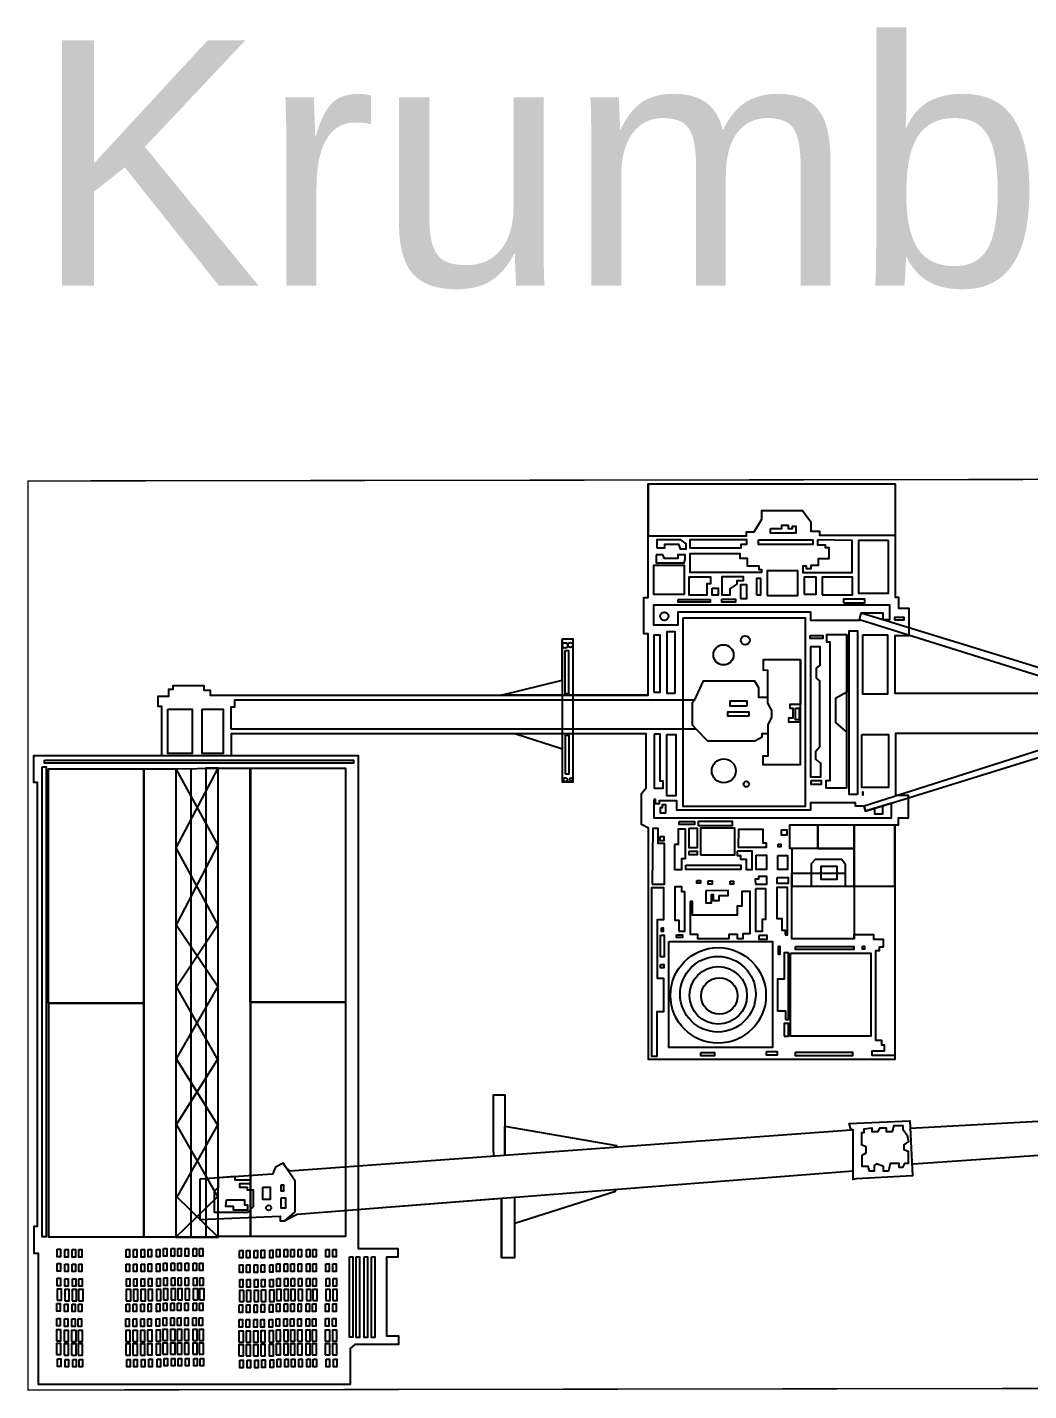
# Model space of a CAD drawing. Header units: millimetres. Extents: x 3191 to 879702, y -27549 to 222194.
# Drawn here: x 76538 to 83609, y 1205 to 10831 of the extents above; entities that cross this region are included whole.
import ezdxf

# ---------------------------------------------------------------- set-up
doc = ezdxf.new("R2010")
doc.units = ezdxf.units.MM
doc.header["$MEASUREMENT"] = 0
doc.styles.get("Standard").update_dxf_attribs({"font": 'arial.ttf'})

msp = doc.modelspace()

# ---------------------------------------------------------------- linework, layer by layer
at = {"const_width": 10}
msp.add_lwpolyline([(76543.12252, 1210.28864), (90673.97429, 1231.75773), (90673.97429, 7649.23566), (76543.12252, 7627.76657)], close=True, dxfattribs=at)
for points in [[(76584.78808, 5690.78522), (77488.99733, 5690.78522), (77488.99733, 6034.58284), (77461.64477, 6034.58284), (77461.64477, 6108.18844), (77538.43024, 6108.18844), (77538.43024, 6157.60993), (77567.88236, 6157.60993), (77567.88236, 6184.948), (77656.25039, 6184.948), (77783.5302, 6184.948), (77783.5302, 6151.30203), (77828.76399, 6151.30203), (77828.76399, 6114.49634), (80921.81984, 6114.49634), (80921.81984, 6548.98296), (80890.13986, 6548.98296), (80890.13986, 6806.09621), (80921.85483, 6806.09621), (80921.85483, 7607.92799), (82664.5922, 7607.92799), (82664.5922, 6806.75593), (82689.95018, 6806.75593), (82689.95018, 6729.55656), (82762.94479, 6729.55656), (82762.94479, 6608.99476), (82762.94479, 6533.68197), (82662.20104, 6533.68197), (82662.20104, 6130.49756), (84226.0678, 6130.49756)], [(80921.85483, 7607.92799), (80921.85483, 7239.28589), (81616.65369, 7239.28589), (81616.65369, 7268.12366), (81670.74469, 7268.12366), (81724.83569, 7358.75658), (81724.83569, 7419.52186), (82010.74518, 7419.52186), (82071.17694, 7339.68178), (82071.17694, 7273.25193), (82132.48013, 7273.25193), (82132.48013, 7245.44413), (82664.5922, 7245.44413)], [(81782.82632, 7287.51969), (81782.82632, 7260.74177), (81967.25086, 7260.74177), (81967.25086, 7306.05819), (81937.88712, 7306.05819), (81937.88712, 7289.06455), (81912.12957, 7289.06455), (81912.12957, 7314.2976), (81862.15972, 7314.2976), (81862.15972, 7289.06455), (81789.00822, 7289.06455), (81782.82632, 7287.51969)], [(80986.18633, 7156.69048), (81040.27732, 7156.69048), (81040.27732, 7181.92353), (81135.06523, 7181.92353), (81147.42886, 7148.96605), (81190.70166, 7148.96605), (81190.70166, 7183.4684), (81152.58047, 7212.30617), (80983.61043, 7212.30617), (80983.61043, 7157.20547), (80986.18633, 7156.69048)], [(81214.91378, 7207.67147), (81214.91378, 7155.14561), (81579.12638, 7155.14561), (81579.12638, 7181.40854), (81617.76289, 7181.40854), (81617.76289, 7212.30617), (81214.91378, 7212.30617), (81214.91378, 7207.67147)], [(82117.67519, 7211.82054), (82117.67519, 7176.8033), (82171.25104, 7176.8033), (82171.25104, 7158.77969), (82198.03906, 7158.77969), (82198.03906, 7077.41597), (82121.28137, 7077.41597), (82121.28137, 7030.0397), (82071.31153, 7030.0397), (82071.31153, 7006.86651), (82039.88722, 7006.86651), (82039.88722, 7027.46486), (82014.64481, 7027.46486), (82014.64481, 6980.60357), (82361.34217, 6980.60357), (82361.34217, 7207.70083), (82117.67519, 7211.82054)], [(80978.97413, 7105.1945), (80978.97413, 7049.06383), (81174.73202, 7049.06383), (81184.00478, 7073.78189), (81184.00478, 7107.25427), (81130.94407, 7107.25427), (81130.94407, 7079.44647), (81036.156, 7079.44647), (81025.3378, 7107.25427), (80978.97413, 7105.1945)], [(81215.97095, 7110.19333), (81215.97095, 6985.05805), (81723.39587, 6985.05805), (81723.39587, 7001.02181), (81705.88062, 7001.02181), (81705.88062, 7026.76984), (81622.42607, 7026.76984), (81622.42607, 7079.81069), (81571.94108, 7079.81069), (81571.94108, 7105.04374), (81571.94108, 7112.25318), (81215.97095, 7112.25318), (81215.97095, 7102.98388)], [(81209.2739, 6941.28641), (81209.2739, 6824.90554), (81339.0923, 6824.90554), (81339.0923, 6903.69433), (81364.84985, 6903.69433), (81364.84985, 6949.52583), (81208.24361, 6949.52583), (81208.24361, 6941.28641)], [(81444.10313, 6824.29246), (81444.10313, 6952.51746), (81593.49735, 6952.51746), (81593.49735, 6921.61984), (81548.67912, 6921.61984), (81548.67912, 6899.99151), (81497.16384, 6866.51914), (81497.16384, 6821.20272), (81445.13342, 6821.20272), (81445.13342, 6821.20272), (81444.10313, 6862.39943)], [(80959.82076, 6738.61788), (80959.82076, 6612.96772), (81132.39681, 6612.96772), (81132.39681, 6703.60064), (82068.71381, 6703.60064), (82068.71381, 6645.43107), (82418.29908, 6645.43107)], [(82426.31159, 6697.52045), (82578.32273, 6697.52045), (82578.32273, 6650.76878), (82629.05665, 6650.76878), (82629.05665, 6750.54675), (80960.42022, 6750.54675), (80960.42022, 6738.61788)], [(84609.50972, 6050.18071), (84609.50972, 5939.35349), (84609.50972, 5991.81612), (84685.14058, 5991.81612), (84512.41755, 5991.81612), (82414.13003, 6646.73231), (82426.31159, 6697.52045), (84609.50972, 6026.0686), (84609.50972, 5991.81612), (84512.41755, 5991.81612), (82446.6864, 5332.71264), (82456.77788, 5296.63923), (84608.3719, 5964.22647), (84609.50972, 5964.57951)], [(80921.81984, 6114.49634), (79883.17283, 6114.49634), (80313.93346, 6221.10891), (80313.93346, 6507.75981), (80313.93346, 5503.75447), (80393.15218, 5503.75447), (80393.15218, 6510.29273), (80313.93346, 6510.29273), (80313.93346, 6492.59685)], [(82067.43058, 6459.03704), (82067.43058, 5539.92526), (82141.51601, 5539.92526), (82141.51601, 5636.46503), (82105.79633, 5662.91432), (82105.79633, 5721.10268), (82133.57832, 5752.84175), (82133.57832, 6215.70386), (82109.76508, 6235.5408), (82109.76508, 6306.95376), (82136.22422, 6328.11317), (82136.22422, 6457.71457), (82067.43058, 6457.71457)], [(82179.88176, 6537.06234), (82179.88176, 6492.09858), (82203.69499, 6492.09858), (82203.69499, 5510.83104), (82177.23586, 5510.83104), (82177.23586, 5460.57749), (82325.40707, 5460.57749), (82325.40707, 6541.02975), (82179.88176, 6541.02975), (82179.88176, 6521.1928)], [(82325.40707, 6541.02975), (82325.40707, 6137.67856), (82244.70664, 6091.39233), (82244.70664, 5922.11704), (82318.63322, 5857.3186), (82325.40707, 5857.3186)], [(81765.31229, 6294.92173), (81765.31229, 6060.24521), (81793.2212, 6007.73019), (81793.2212, 5960.95896), (81766.95391, 5905.98229), (81766.95391, 5684.43443), (81730.8261, 5684.43443), (81730.8261, 5625.34771), (81996.7827, 5625.34771), (81996.7827, 6365.48158), (81732.46771, 6365.48158), (81732.46771, 6292.45285), (81765.31229, 6294.92173)], [(81996.7827, 6365.48158), (81996.7827, 6049.57079), (81922.90587, 6049.57079), (81922.90587, 6023.31328), (81943.42715, 6023.31328), (81943.42715, 5952.74619), (81911.41385, 5952.74619), (81911.41385, 5927.30927), (81996.7827, 5927.30927)], [(81250.5055, 6083.6108), (81312.92329, 6216.84385), (81673.27817, 6216.84385), (81700.36626, 6170.89321), (81700.36626, 6101.14662), (81765.31229, 6101.14662)], [(77976.70112, 5876.60769), (77976.70112, 6032.88723), (78004.13533, 6032.88723), (78004.13533, 6083.6108), (81250.5055, 6083.6108), (81231.23624, 6060.804), (81231.23624, 5934.20051), (81231.23624, 5905.29993), (81259.46361, 5876.39936), (77976.70112, 5876.60769)], [(81259.46361, 5876.39936), (81339.83645, 5794.10971), (81674.91979, 5794.10971), (81725.81274, 5821.33995), (81725.81274, 5845.1358), (81766.95391, 5845.1358)], [(84222.65019, 5843.85873), (82667.46159, 5843.85873), (82667.46159, 5410.26331), (82757.29931, 5410.26331), (82757.29931, 5246.58792), (82686.82418, 5246.58792), (82686.82418, 5197.81458), (82662.95921, 5197.81458), (82662.95921, 3543.96565), (80925.16747, 3543.96565), (80925.16747, 5176.57029), (80873.98493, 5201.54724), (80873.98493, 5422.01104), (80907.67116, 5461.10263), (80907.67116, 5842.19205), (77977.14436, 5842.19205), (77977.14436, 5690.78522)], [(80313.93346, 5842.19205), (79987.668, 5842.19205), (80309.90273, 5739.60667), (80313.93346, 5739.60667)], [(80965.17749, 5840.96434), (80965.17749, 5458.65811), (81028.68335, 5458.65811), (81028.68335, 5508.8374), (81007.16985, 5508.8374), (81007.16985, 5839.34124), (80965.17749, 5840.96434)], [(76616.81799, 1256.75781), (76616.81799, 2174.65485), (76586.92263, 2174.65485), (76586.92263, 2366.09656), (76610.86924, 2366.09656), (76610.86924, 5498.678), (76584.78808, 5498.678), (76584.78808, 5690.78522), (78873.3403, 5690.78522), (78873.3403, 2208.53808), (79154.97256, 2208.53808), (79154.97256, 2148.81563), (79075.16606, 2148.81563), (79075.16606, 1593.67461), (79158.75176, 1593.67461), (79158.75176, 1530.85609), (78849.59198, 1530.85609), (78818.16861, 1503.84788), (78818.16861, 1249.76705), (76616.81799, 1249.76705), (76616.81799, 1256.75781)], [(77587.59487, 5594.61587), (77886.38517, 5599.2976), (77798.63535, 5599.2976), (77798.63535, 2290.23978), (77694.95222, 2290.23978), (77694.95222, 5596.29805)], [(77587.59487, 5594.61587), (77879.85322, 5064.58491), (77886.38517, 5064.58491), (77592.49383, 4499.35126), (77587.59487, 4499.35126), (77880.66971, 4062.71764), (77886.38517, 4062.71764), (77592.40052, 3554.04092), (77587.59487, 3554.04092), (77875.66577, 3090.00558), (77886.38517, 3090.00558), (77597.77772, 2581.38095), (77587.59487, 2581.38095), (77886.38517, 2290.23978), (77587.59487, 2290.23978), (77879.32833, 2570.9816), (77886.38517, 2570.9816), (77596.51799, 3076.90368), (77587.59487, 3076.90368), (77878.82677, 3538.711), (77886.38517, 3538.711), (77596.05142, 4049.56366), (77587.59487, 4049.56366), (77880.21481, 4491.30146), (77886.38517, 4491.30146), (77592.47051, 5033.19011), (77587.59487, 5033.19011), (77886.38517, 5599.2976)], [(80961.99184, 5378.30141), (80961.99184, 5250.20748), (82638.73179, 5250.20748), (82638.73179, 5353.0951), (82638.73179, 5353.0951), (82456.77788, 5296.63923), (82575.65584, 5333.52417), (82575.65584, 5275.47015), (82521.66858, 5275.47015), (82521.66858, 5316.77323), (82456.77788, 5296.63923), (82446.6864, 5332.71264), (82384.92463, 5332.71264), (82384.92463, 5355.5012), (82067.10885, 5355.5012), (82067.10885, 5302.68067), (81124.87738, 5302.68067), (81124.87738, 5368.61695), (80999.34179, 5368.61695), (80999.34179, 5347.80893), (80974.04265, 5347.80893), (80974.04265, 5378.54079), (80961.99184, 5378.30141)], [(81005.43798, 5315.47773), (81005.43798, 5285.06591), (81047.06951, 5285.06591), (81047.06951, 5342.04797), (81021.45004, 5342.04797), (81021.45004, 5319.63863), (81005.43798, 5319.63863), (81005.43798, 5315.47773)], [(80950.93169, 4781.90536), (81036.46882, 4781.90536), (81036.46882, 5069.50972), (80991.67241, 5069.50972), (80991.67241, 5175.37345), (80955.01356, 5175.37345), (80950.93169, 4781.90536)], [(81107.35131, 5062.18068), (81107.35131, 4885.46967), (81160.30292, 4885.46967), (81160.30292, 4962.01731), (81184.74215, 4962.01731), (81184.74215, 5169.6731), (81134.23447, 5169.6731), (81134.23447, 5061.36633), (81107.35131, 5062.18068)], [(81557.03297, 5042.6366), (81757.43448, 5042.6366), (81757.43448, 5071.13842), (81732.99525, 5071.13842), (81732.99525, 5168.04449), (81558.66219, 5168.04449), (81557.03297, 5042.6366)], [(81550.5159, 5013.32052), (81550.5159, 4984.00435), (81572.51103, 4984.00435), (81572.51103, 4957.94557), (81613.2432, 4957.94557), (81613.2432, 4884.65532), (81656.41911, 4884.65532), (81656.41911, 5014.94921), (81550.5159, 5014.94921), (81550.5159, 5014.94921)], [(81936.49601, 4766.50547), (81936.49601, 4859.71766), (82314.11807, 4859.71766), (82314.11807, 4917.31163), (82288.23291, 4956.54234), (82100.35616, 4956.54234), (82072.80092, 4924.82387), (82072.80092, 4766.50547), (82314.95319, 4766.50547), (82314.11807, 4859.71766)], [(81679.29319, 4780.37377), (81759.12795, 4780.37377), (81759.12795, 4836.56307), (81699.65927, 4836.56307), (81699.65927, 4816.20464), (81677.66396, 4816.20464), (81679.29319, 4780.37377)], [(82072.80092, 4859.71766), (82143.77664, 4859.71766), (82143.77664, 4908.12995), (82253.16261, 4908.12995), (82253.16261, 4814.64405), (82142.94169, 4814.64405), (82142.94169, 4859.71766)], [(80959.0621, 4757.49217), (81029.93586, 4757.49217), (81029.93586, 4528.6636), (80984.31603, 4528.6636), (80984.31603, 4116.8459), (81030.73293, 4116.8459), (81030.73293, 3879.87394), (80982.66917, 3879.87394), (80982.66917, 3565.54008), (80948.45425, 3565.54008), (80948.45425, 4757.47528), (80959.0621, 4757.49217)], [(81139.0977, 4448.85857), (81180.64439, 4448.85857), (81180.64439, 4726.54739), (81159.46378, 4726.54739), (81159.46378, 4762.37817), (81109.77062, 4762.37817), (81109.77062, 4527.0349), (81139.0977, 4527.0349), (81139.0977, 4448.85857)], [(81219.02131, 4659.03762), (81219.02131, 4427.76609), (81269.529, 4427.76609), (81269.529, 4396.82122), (81492.74051, 4396.82122), (81492.74051, 4428.58044), (81548.95074, 4428.58044), (81548.95074, 4397.63557), (81592.94136, 4397.63557), (81592.94136, 4433.46644), (81641.00512, 4433.46644), (81641.00512, 4730.69926), (81583.98036, 4730.69926), (81583.98036, 4625.64989), (81550.57997, 4625.64989), (81550.57997, 4562.13164), (81235.31408, 4562.13164), (81235.31408, 4659.84844), (81219.02131, 4659.84844)], [(81329.74813, 4734.81734), (81329.74813, 4650.1264), (81368.8509, 4650.1264), (81368.8509, 4709.57291), (81381.07052, 4709.57291), (81381.07052, 4666.41309), (81423.43191, 4666.41309), (81423.43191, 4701.42961), (81486.1592, 4701.42961), (81486.1592, 4736.44604), (81329.74813, 4734.81734)], [(81680.10876, 4749.33071), (81680.10876, 4450.46911), (81729.80192, 4450.46911), (81729.80192, 4535.16014), (81751.79705, 4535.16014), (81751.79705, 4737.92993), (81751.79705, 4749.33071), (81680.10876, 4749.33071)], [(81887.84204, 4422.78172), (81906.5789, 4422.78172), (81906.5789, 4757.47401), (81830.00259, 4757.47401), (81830.00259, 4538.41753), (81865.84691, 4538.41753), (81865.84691, 4456.9838), (81889.47144, 4456.9838), (81889.47144, 4422.78172)], [(81702.91876, 4418.70998), (81702.91876, 4394.2799), (81761.57274, 4394.2799), (81761.57274, 4418.70998), (81702.91876, 4418.70998)], [(82377.00038, 4396.10173), (82377.00038, 4425.74644), (82512.71474, 4425.74644), (82512.71474, 4392.35871), (82581.14459, 4392.35871), (82581.14459, 4336.98376), (82551.81751, 4336.98376), (82551.81751, 4311.73932), (82525.74906, 4311.73932), (82525.74906, 4074.76736), (82525.74906, 3681.06378), (82569.76376, 3681.06378), (82569.76376, 3647.67596), (82588.50045, 3647.67596), (82588.50045, 3602.0731), (82501.33392, 3602.0731), (82501.33392, 3574.38562), (82662.95921, 3574.38562)], [(81891.12056, 3825.99697), (81913.11587, 3825.99697), (81913.11587, 4296.136), (81881.35063, 4296.136), (81881.35063, 4110.46725), (81834.91609, 4110.46725), (81834.91609, 3887.33902), (81890.3118, 3887.33902), (81891.12056, 3825.99697)], [(79828.83707, 2890.24787), (79828.83707, 3294.7228), (79910.87144, 3294.7228), (79910.87144, 2868.24333)], [(78361.81821, 2786.27756), (78392.86833, 2757.07606), (82355.79401, 3047.2913), (82340.79384, 3090.81577), (82768.34531, 3110.41075), (82787.218, 2721.47408), (82390.87994, 2701.88488), (82368.7646, 2697.46935), (82368.7646, 3046.53319), (82368.7646, 3046.53319), (82351.59489, 3046.53319)], [(82768.34531, 3110.41075), (82770.85149, 3058.76243), (84192.63819, 3137.52891), (84222.65019, 3139.19156), (84222.65019, 2902.41227), (82794.35649, 2804.25796), (82783.20101, 2804.25796)], [(79910.87144, 2868.24333), (79910.87144, 3073.92334), (80698.04205, 2935.54897), (80698.04205, 2925.88986)], [(82430.81818, 2939.79088), (82430.81818, 3027.14076), (82447.36969, 3027.14076), (82447.36969, 3055.18484), (82500.2552, 3061.62005), (82500.2552, 3035.87343), (82543.94932, 3035.87343), (82558.65788, 3061.15709), (82602.352, 3061.15709), (82602.352, 3034.95329), (82647.42249, 3034.95329), (82657.53535, 3076.78794), (82719.57727, 3076.78794), (82719.57727, 3052.51701), (82749.72924, 3008.39647), (82758.55904, 2964.28172), (82726.92572, 2941.48649), (82726.92572, 2908.39609), (82757.8242, 2895.89604), (82757.8242, 2809.13066), (82730.61161, 2809.13066), (82718.10758, 2781.91991), (82693.08785, 2781.91991), (82693.08785, 2808.3957), (82630.56771, 2808.3957), (82617.32884, 2755.4499), (82583.49097, 2755.4499), (82583.49097, 2787.07039), (82534.94455, 2806.18505), (82518.01979, 2795.1607), (82518.01979, 2756.18486), (82484.18192, 2756.18486), (82476.09863, 2788.5403), (82432.69612, 2788.5403), (82432.69612, 2851.04054), (82432.69612, 2869.42603), (82460.64356, 2884.13095), (82460.64356, 2927.51653), (82430.81818, 2939.79088)], [(79828.83707, 2890.24787), (79828.83707, 2862.23575)], [(77757.0058, 2699.74945), (77757.0058, 2414.30855), (78322.47484, 2437.90817), (78322.47484, 2404.19855), (78357.32749, 2404.19855), (78430.39208, 2467.12704), (78430.39208, 2685.14292), (78361.81821, 2786.27756), (78343.7772, 2812.88494), (78289.87339, 2782.9095), (78269.63599, 2734.58755), (77757.0058, 2699.74945)], [(77858.20445, 2616.5084), (77858.20445, 2464.80064), (78097.65894, 2464.80064), (78135.88254, 2506.38066), (78135.88254, 2622.12763), (78092.03679, 2622.12763), (78092.03679, 2638.98533), (78039.2096, 2638.98533), (78039.2096, 2667.08151), (78113.13734, 2667.08151), (78113.13734, 2690.67535), (78005.47672, 2690.67535), (78005.47672, 2716.63542), (77886.38517, 2708.54201), (77886.38517, 2637.86264), (77858.20445, 2616.5084)], [(82369.62776, 2693.58624), (82369.62776, 2755.32837), (78443.45599, 2449.21609), (78357.32749, 2404.19855)], [(79885.38515, 2524.18165), (79885.38515, 2144.97881), (79885.38515, 2561.63914), (79885.38515, 2144.97881), (79981.34657, 2144.97881), (79981.34657, 2387.03992), (80692.05831, 2614.85908), (80692.05831, 2624.53312)], [(77943.69142, 2553.57413), (78071.84605, 2553.57413), (78071.84605, 2516.48486), (78092.08345, 2516.48486), (78092.08345, 2479.40139), (77993.15931, 2479.40139), (77993.15931, 2506.37487), (77940.32046, 2506.37487), (77943.69142, 2553.57413)], [(79885.38515, 2561.63914), (78443.45599, 2449.21609)], [(79981.34657, 2387.03992), (79981.34657, 2569.12098)], [(77587.59487, 2290.23978), (77886.38517, 2290.23978)]]:
    msp.add_lwpolyline(points)
for points in [[(81701.43234, 7213.36541), (82085.22059, 7213.36541), (82085.22059, 7180.40802), (81701.43234, 7180.40802)], [(82619.36527, 7206.52217), (82405.9188, 7206.52217), (82405.9188, 6835.7198), (82619.36527, 6835.7198)], [(81177.04798, 6825.36217), (80961.52924, 6825.36217), (80961.52924, 7032.51436), (81177.04798, 7032.51436)], [(81685.78983, 6823.87557), (81717.72911, 6823.87557), (81717.72911, 6938.71166), (81685.78983, 6938.71166)], [(81762.54734, 6818.72598), (81978.39619, 6818.72598), (81978.39619, 6993.81236), (81762.54734, 6993.81236)], [(82024.24471, 6827.48029), (82107.69945, 6827.48029), (82107.69945, 6947.98096), (82024.24471, 6947.98096)], [(82151.18574, 6824.36842), (82363.42841, 6824.36842), (82363.42841, 6947.95883), (82151.18574, 6947.95883)], [(81373.60747, 6871.76683), (81415.84998, 6871.76683), (81415.84998, 6821.81572), (81373.60747, 6821.81572)], [(81573.48651, 6799.15751), (81619.33503, 6799.15751), (81619.33503, 6894.42513), (81573.48651, 6894.42513)], [(81134.57697, 6791.94807), (81360.21355, 6791.94807), (81360.21355, 6771.34971), (81134.57697, 6771.34971)], [(81441.60754, 6792.46305), (81538.97133, 6792.46305), (81538.97133, 6771.34971), (81441.60754, 6771.34971)], [(82300.57996, 6766.69288), (82452.54972, 6766.69288), (82452.54972, 6794.50077), (82300.57996, 6794.50077)], [(81168.61872, 6661.20079), (82030.69353, 6661.20079), (82030.69353, 5329.21243), (81168.61872, 5329.21243)], [(82661.18638, 6648.25216), (82729.70159, 6648.25216), (82729.70159, 6664.73081), (82661.18638, 6664.73081)], [(81110.86236, 6128.55262), (81056.04848, 6128.55262), (81056.04848, 6565.86678), (81110.86236, 6565.86678)], [(82400.78551, 5414.25495), (82341.25242, 5414.25495), (82341.25242, 6568.76519), (82400.78551, 6568.76519)], [(80960.89958, 6136.82329), (81006.4056, 6136.82329), (81006.4056, 6538.98697), (80960.89958, 6538.98697)], [(82064.78468, 6537.06234), (82154.74566, 6537.06234), (82154.74566, 6515.90293), (82064.78468, 6515.90293)], [(82436.50537, 6542.3159), (82611.13554, 6542.3159), (82611.13554, 6123.09518), (82436.50537, 6123.09518)], [(80334.98768, 6431.92525), (80360.27705, 6431.92525), (80360.27705, 6124.35396), (80334.98768, 6124.35396)], [(81618.28082, 6038.78499), (81500.89885, 6038.78499), (81500.89885, 6075.70969), (81618.28082, 6075.70969)], [(77530.47525, 6016.49828), (77701.92742, 6016.49828), (77701.92742, 5703.74823), (77530.47525, 5703.74823)], [(77772.9741, 6017.18115), (77921.21449, 6017.18115), (77921.21449, 5703.74823), (77772.9741, 5703.74823)], [(81632.23545, 5967.39741), (81485.30261, 5967.39741), (81485.30261, 5998.57823), (81632.23545, 5998.57823)], [(81962.3068, 6024.95435), (81987.75328, 6024.95435), (81987.75328, 5942.07909), (81962.3068, 5942.07909)], [(80336.67958, 5561.06733), (80364.4977, 5561.06733), (80364.4977, 5829.87619), (80336.67958, 5829.87619)], [(81054.32988, 5838.89012), (81116.31074, 5838.89012), (81116.31074, 5404.98845), (81054.32988, 5404.98845)], [(82429.89054, 5837.44317), (82619.0734, 5837.44317), (82619.0734, 5463.18612), (82429.89054, 5463.18612)], [(76643.75064, 5609.57542), (76672.18798, 5609.57542), (76672.18798, 2291.74442), (76643.75064, 2291.74442)], [(76660.06887, 5657.81635), (78840.89048, 5657.81635), (78840.89048, 5635.24682), (76660.06887, 5635.24682)], [(77360.8427, 3942.14426), (76688.58785, 3942.14426), (76688.58785, 5594.61587), (77360.8427, 5594.61587)], [(77360.8427, 5594.61587), (77587.59487, 5594.61587), (77587.59487, 2290.23978), (77360.8427, 2290.23978)], [(77886.38517, 5599.2976), (78113.13734, 5599.2976), (78113.13734, 2294.92151), (77886.38517, 2294.92151)], [(78784.77399, 3947.53201), (78112.51913, 3947.53201), (78112.51913, 5600.00362), (78784.77399, 5600.00362)], [(82072.72237, 5513.47597), (82142.83904, 5513.47597), (82142.83904, 5484.38175), (82072.72237, 5484.38175)], [(82436.50537, 5432.76942), (82436.50537, 5432.76942), (82436.50537, 5410.28763), (82436.50537, 5410.28763)], [(81139.50444, 5223.82296), (81249.63058, 5223.82296), (81249.63058, 5201.80593), (81139.50444, 5201.80593)], [(81278.13388, 5225.11806), (81513.93317, 5225.11806), (81513.93317, 5194.03525), (81278.13388, 5194.03525)], [(82120.47139, 5197.81458), (81919.65319, 5197.81458), (81919.65319, 5034.59483), (82120.47139, 5034.59483)], [(82377.00038, 5197.81458), (82120.47139, 5197.81458), (82120.47139, 5033.29973), (82377.00038, 5033.29973)], [(82377.00038, 4766.50547), (82662.95921, 4766.50547), (82662.95921, 5197.81458), (82377.00038, 5197.81458)], [(81007.15047, 5116.74128), (81031.5897, 5116.74128), (81031.5897, 5086.61076), (81007.15047, 5086.61076)], [(81212.14813, 5175.76639), (81266.5633, 5175.76639), (81266.5633, 5038.48392), (81212.14813, 5038.48392)], [(81291.17971, 4987.97428), (81533.45714, 4987.97428), (81533.45714, 5175.76639), (81291.17971, 5175.76639)], [(81862.58741, 5163.92632), (81900.06078, 5163.92632), (81900.06078, 5127.2812), (81862.58741, 5127.2812)], [(81212.14813, 5013.87669), (81266.5633, 5013.87669), (81266.5633, 4987.97428), (81212.14813, 4987.97428)], [(81838.96288, 5063.76295), (81859.32879, 5063.76295), (81859.32879, 5045.03321), (81838.96288, 5045.03321)], [(82377.00038, 5033.29973), (81936.49601, 5033.29973), (81936.49601, 4766.50547), (82377.00038, 4766.50547)], [(81188.00077, 4914.78575), (81574.95496, 4914.78575), (81574.95496, 4885.46967), (81188.00077, 4885.46967)], [(81684.18191, 4985.48833), (81757.49959, 4985.48833), (81757.49959, 4884.51052), (81684.18191, 4884.51052)], [(81836.51983, 4984.67398), (81906.5789, 4984.67398), (81906.5789, 4884.51052), (81836.51983, 4884.51052)], [(81833.26121, 4828.32131), (81909.02282, 4828.32131), (81909.02282, 4786.79019), (81833.26121, 4786.79019)], [(81264.57691, 4807.29333), (81290.64536, 4807.29333), (81290.64536, 4787.74925), (81264.57691, 4787.74925)], [(81346.04107, 4804.85029), (81373.73875, 4804.85029), (81373.73875, 4781.23455), (81346.04107, 4781.23455)], [(81500.82274, 4801.59298), (81525.26197, 4801.59298), (81525.26197, 4782.0489), (81500.82274, 4782.0489)], [(81936.49601, 4766.50547), (82377.00038, 4766.50547), (82377.00038, 4396.10173), (81936.49601, 4396.10173)], [(81015.84019, 4472.01505), (81027.26693, 4472.01505), (81027.26693, 4448.35442), (81015.84019, 4448.35442)], [(81008.49446, 4422.24605), (81035.42876, 4422.24605), (81035.42876, 4268.85972), (81008.49446, 4268.85972)], [(81068.33269, 4376.33606), (81800.34733, 4376.33606), (81800.34733, 3627.75799), (81068.33269, 3627.75799)], [(81121.94485, 4424.6937), (81163.57045, 4424.6937), (81163.57045, 4405.92837), (81121.94485, 4405.92837)], [(81841.01403, 4343.82311), (81851.6245, 4343.82311), (81851.6245, 4284.2635), (81841.01403, 4284.2635)], [(81962.83242, 4341.0555), (82373.41131, 4341.0555), (82373.41131, 4320.69706), (81962.83242, 4320.69706)], [(82435.19996, 4343.00722), (82449.89143, 4343.00722), (82449.89143, 4321.79424), (82435.19996, 4321.79424)], [(81926.18265, 4293.36396), (82493.90282, 4293.36396), (82493.90282, 3709.34628), (81926.18265, 3709.34628)], [(81007.67836, 4214.19541), (81032.98012, 4214.19541), (81032.98012, 4189.7189), (81007.67836, 4189.7189)], [(78114.14046, 3947.53201), (78784.77399, 3947.53201), (78784.77399, 2295.25138), (78114.14046, 2295.25138)], [(76690.20917, 3942.14426), (77360.8427, 3942.14426), (77360.8427, 2289.86362), (76690.20917, 2289.86362)], [(81880.85818, 3708.08289), (81912.44868, 3708.08289), (81912.44868, 3797.96063), (81880.85818, 3797.96063)], [(81294.40988, 3593.9139), (81389.99118, 3593.9139), (81389.99118, 3568.81291), (81294.40988, 3568.81291)], [(81756.11633, 3600.39156), (81832.25745, 3600.39156), (81832.25745, 3573.67118), (81756.11633, 3573.67118)], [(81962.66937, 3594.72364), (82365.24511, 3594.72364), (82365.24511, 3570.43231), (81962.66937, 3570.43231)], [(78202.25187, 2643.47609), (78252.8512, 2643.47609), (78252.8512, 2554.69682), (78202.25187, 2554.69682)], [(78330.41817, 2659.20532), (78346.15318, 2659.20532), (78346.15318, 2613.12875), (78330.41817, 2613.12875)], [(78331.53793, 2565.93528), (78360.76843, 2565.93528), (78360.76843, 2494.01371), (78331.53793, 2494.01371)], [(76748.46022, 2204.8633), (76771.8003, 2204.8633), (76771.8003, 2151.52976), (76748.46022, 2151.52976)], [(76802.64046, 2201.74407), (76825.98053, 2201.74407), (76825.98053, 2148.41054), (76802.64046, 2148.41054)], [(76855.1877, 2201.74407), (76878.52778, 2201.74407), (76878.52778, 2148.41054), (76855.1877, 2148.41054)], [(76901.01637, 2201.74407), (76924.35645, 2201.74407), (76924.35645, 2148.41054), (76901.01637, 2148.41054)], [(77237.47039, 2201.74407), (77260.81047, 2201.74407), (77260.81047, 2148.41054), (77237.47039, 2148.41054)], [(77287.77812, 2201.74407), (77311.11819, 2201.74407), (77311.11819, 2148.41054), (77287.77812, 2148.41054)], [(77341.43346, 2201.74407), (77364.77354, 2201.74407), (77364.77354, 2148.41054), (77341.43346, 2148.41054)], [(77391.72952, 2202.86098), (77415.0696, 2202.86098), (77415.0696, 2149.52744), (77391.72952, 2149.52744)], [(77450.97202, 2202.86098), (77474.3121, 2202.86098), (77474.3121, 2149.52744), (77450.97202, 2149.52744)], [(77500.15998, 2208.45128), (77523.50006, 2208.45128), (77523.50006, 2155.11774), (77500.15998, 2155.11774)], [(77553.81533, 2208.45128), (77577.1554, 2208.45128), (77577.1554, 2155.11774), (77553.81533, 2155.11774)], [(77600.76376, 2208.45128), (77624.10383, 2208.45128), (77624.10383, 2155.11774), (77600.76376, 2155.11774)], [(77652.17958, 2208.45128), (77675.51965, 2208.45128), (77675.51965, 2155.11774), (77652.17958, 2155.11774)], [(77710.31398, 2208.45128), (77733.65406, 2208.45128), (77733.65406, 2155.11774), (77710.31398, 2155.11774)], [(77755.02288, 2208.45128), (77778.36296, 2208.45128), (77778.36296, 2155.11774), (77755.02288, 2155.11774)], [(78036.10692, 2196.07854), (78059.447, 2196.07854), (78059.447, 2142.74501), (78036.10692, 2142.74501)], [(78086.41464, 2196.07854), (78109.75472, 2196.07854), (78109.75472, 2142.74501), (78086.41464, 2142.74501)], [(78140.06999, 2196.07854), (78163.41007, 2196.07854), (78163.41007, 2142.74501), (78140.06999, 2142.74501)], [(78190.36605, 2197.19545), (78213.70612, 2197.19545), (78213.70612, 2143.86191), (78190.36605, 2143.86191)], [(78249.60855, 2197.19545), (78272.94863, 2197.19545), (78272.94863, 2143.86191), (78249.60855, 2143.86191)], [(78298.79651, 2202.78574), (78322.13658, 2202.78574), (78322.13658, 2149.45221), (78298.79651, 2149.45221)], [(78352.45185, 2202.78574), (78375.79193, 2202.78574), (78375.79193, 2149.45221), (78352.45185, 2149.45221)], [(78399.40028, 2202.78574), (78422.74036, 2202.78574), (78422.74036, 2149.45221), (78399.40028, 2149.45221)], [(78450.8161, 2202.78574), (78474.15618, 2202.78574), (78474.15618, 2149.45221), (78450.8161, 2149.45221)], [(78508.95051, 2202.78574), (78532.29058, 2202.78574), (78532.29058, 2149.45221), (78508.95051, 2149.45221)], [(78553.65941, 2202.78574), (78576.99948, 2202.78574), (78576.99948, 2149.45221), (78553.65941, 2149.45221)], [(78645.78331, 2203.22556), (78669.12338, 2203.22556), (78669.12338, 2149.89202), (78645.78331, 2149.89202)], [(78696.09103, 2203.22556), (78719.43111, 2203.22556), (78719.43111, 2149.89202), (78696.09103, 2149.89202)], [(78811.99824, 2151.15939), (78835.51328, 2151.15939), (78835.51328, 1582.44193), (78811.99824, 1582.44193)], [(78859.9148, 2150.37814), (78883.42984, 2150.37814), (78883.42984, 1581.66068), (78859.9148, 1581.66068)], [(78917.431, 2150.37814), (78940.94604, 2150.37814), (78940.94604, 1581.66068), (78917.431, 1581.66068)], [(78967.93702, 2150.37814), (78991.45206, 2150.37814), (78991.45206, 1581.66068), (78967.93702, 1581.66068)], [(76748.46022, 2102.65226), (76771.8003, 2102.65226), (76771.8003, 2049.31872), (76748.46022, 2049.31872)], [(76802.64046, 2099.53303), (76825.98053, 2099.53303), (76825.98053, 2046.1995), (76802.64046, 2046.1995)], [(76855.1877, 2099.53303), (76878.52778, 2099.53303), (76878.52778, 2046.1995), (76855.1877, 2046.1995)], [(76901.01637, 2099.53303), (76924.35645, 2099.53303), (76924.35645, 2046.1995), (76901.01637, 2046.1995)], [(77237.47039, 2099.53303), (77260.81047, 2099.53303), (77260.81047, 2046.1995), (77237.47039, 2046.1995)], [(77287.77812, 2099.53303), (77311.11819, 2099.53303), (77311.11819, 2046.1995), (77287.77812, 2046.1995)], [(77341.43346, 2099.53303), (77364.77354, 2099.53303), (77364.77354, 2046.1995), (77341.43346, 2046.1995)], [(77391.72952, 2100.64994), (77415.0696, 2100.64994), (77415.0696, 2047.3164), (77391.72952, 2047.3164)], [(77450.97202, 2100.64994), (77474.3121, 2100.64994), (77474.3121, 2047.3164), (77450.97202, 2047.3164)], [(77500.15998, 2106.24024), (77523.50006, 2106.24024), (77523.50006, 2052.9067), (77500.15998, 2052.9067)], [(77553.81533, 2106.24024), (77577.1554, 2106.24024), (77577.1554, 2052.9067), (77553.81533, 2052.9067)], [(77600.76376, 2106.24024), (77624.10383, 2106.24024), (77624.10383, 2052.9067), (77600.76376, 2052.9067)], [(77652.17958, 2106.24024), (77675.51965, 2106.24024), (77675.51965, 2052.9067), (77652.17958, 2052.9067)], [(77710.31398, 2106.24024), (77733.65406, 2106.24024), (77733.65406, 2052.9067), (77710.31398, 2052.9067)], [(77755.02288, 2106.24024), (77778.36296, 2106.24024), (77778.36296, 2052.9067), (77755.02288, 2052.9067)], [(78036.10692, 2093.8675), (78059.447, 2093.8675), (78059.447, 2040.53397), (78036.10692, 2040.53397)], [(78086.41464, 2093.8675), (78109.75472, 2093.8675), (78109.75472, 2040.53397), (78086.41464, 2040.53397)], [(78140.06999, 2093.8675), (78163.41007, 2093.8675), (78163.41007, 2040.53397), (78140.06999, 2040.53397)], [(78190.36605, 2094.98441), (78213.70612, 2094.98441), (78213.70612, 2041.65087), (78190.36605, 2041.65087)], [(78249.60855, 2094.98441), (78272.94863, 2094.98441), (78272.94863, 2041.65087), (78249.60855, 2041.65087)], [(78298.79651, 2100.5747), (78322.13658, 2100.5747), (78322.13658, 2047.24117), (78298.79651, 2047.24117)], [(78352.45185, 2100.5747), (78375.79193, 2100.5747), (78375.79193, 2047.24117), (78352.45185, 2047.24117)], [(78399.40028, 2100.5747), (78422.74036, 2100.5747), (78422.74036, 2047.24117), (78399.40028, 2047.24117)], [(78450.8161, 2100.5747), (78474.15618, 2100.5747), (78474.15618, 2047.24117), (78450.8161, 2047.24117)], [(78508.95051, 2100.5747), (78532.29058, 2100.5747), (78532.29058, 2047.24117), (78508.95051, 2047.24117)], [(78553.65941, 2100.5747), (78576.99948, 2100.5747), (78576.99948, 2047.24117), (78553.65941, 2047.24117)], [(78645.78331, 2101.01452), (78669.12338, 2101.01452), (78669.12338, 2047.68098), (78645.78331, 2047.68098)], [(78696.09103, 2101.01452), (78719.43111, 2101.01452), (78719.43111, 2047.68098), (78696.09103, 2047.68098)], [(76750.13986, 1999.05811), (76773.47994, 1999.05811), (76773.47994, 1945.72457), (76750.13986, 1945.72457)], [(76804.3201, 1995.93889), (76827.66018, 1995.93889), (76827.66018, 1942.60535), (76804.3201, 1942.60535)], [(76856.86735, 1995.93889), (76880.20743, 1995.93889), (76880.20743, 1942.60535), (76856.86735, 1942.60535)], [(76902.69602, 1995.93889), (76926.03609, 1995.93889), (76926.03609, 1942.60535), (76902.69602, 1942.60535)], [(77239.15004, 1995.93889), (77262.49012, 1995.93889), (77262.49012, 1942.60535), (77239.15004, 1942.60535)], [(77289.45776, 1995.93889), (77312.79784, 1995.93889), (77312.79784, 1942.60535), (77289.45776, 1942.60535)], [(77343.11311, 1995.93889), (77366.45319, 1995.93889), (77366.45319, 1942.60535), (77343.11311, 1942.60535)], [(77393.40917, 1997.05579), (77416.74924, 1997.05579), (77416.74924, 1943.72225), (77393.40917, 1943.72225)], [(77452.65167, 1997.05579), (77475.99174, 1997.05579), (77475.99174, 1943.72225), (77452.65167, 1943.72225)], [(77499.74007, 1847.51239), (77531.12845, 1847.51239), (77531.12845, 1925.60876), (77499.74007, 1925.60876)], [(77501.83963, 2002.64609), (77525.1797, 2002.64609), (77525.1797, 1949.31255), (77501.83963, 1949.31255)], [(77553.39542, 1847.51239), (77584.78379, 1847.51239), (77584.78379, 1925.60876), (77553.39542, 1925.60876)], [(77555.49497, 2002.64609), (77578.83505, 2002.64609), (77578.83505, 1949.31255), (77555.49497, 1949.31255)], [(77600.34385, 1847.51239), (77631.73222, 1847.51239), (77631.73222, 1925.60876), (77600.34385, 1925.60876)], [(77602.4434, 2002.64609), (77625.78348, 2002.64609), (77625.78348, 1949.31255), (77602.4434, 1949.31255)], [(77651.75967, 1847.51239), (77683.14804, 1847.51239), (77683.14804, 1925.60876), (77651.75967, 1925.60876)], [(77653.85922, 2002.64609), (77677.1993, 2002.64609), (77677.1993, 1949.31255), (77653.85922, 1949.31255)], [(77709.89407, 1847.51239), (77741.28245, 1847.51239), (77741.28245, 1925.60876), (77709.89407, 1925.60876)], [(77711.99363, 2002.64609), (77735.3337, 2002.64609), (77735.3337, 1949.31255), (77711.99363, 1949.31255)], [(77754.60297, 1847.51239), (77785.99135, 1847.51239), (77785.99135, 1925.60876), (77754.60297, 1925.60876)], [(77756.70253, 2002.64609), (77780.0426, 2002.64609), (77780.0426, 1949.31255), (77756.70253, 1949.31255)], [(78037.78657, 1990.27336), (78061.12664, 1990.27336), (78061.12664, 1936.93982), (78037.78657, 1936.93982)], [(78088.09429, 1990.27336), (78111.43436, 1990.27336), (78111.43436, 1936.93982), (78088.09429, 1936.93982)], [(78141.74964, 1990.27336), (78165.08971, 1990.27336), (78165.08971, 1936.93982), (78141.74964, 1936.93982)], [(78192.04569, 1991.39026), (78215.38577, 1991.39026), (78215.38577, 1938.05672), (78192.04569, 1938.05672)], [(78251.28819, 1991.39026), (78274.62827, 1991.39026), (78274.62827, 1938.05672), (78251.28819, 1938.05672)], [(78300.47615, 1996.98056), (78323.81623, 1996.98056), (78323.81623, 1943.64702), (78300.47615, 1943.64702)], [(78354.1315, 1996.98056), (78377.47158, 1996.98056), (78377.47158, 1943.64702), (78354.1315, 1943.64702)], [(78401.07993, 1996.98056), (78424.42001, 1996.98056), (78424.42001, 1943.64702), (78401.07993, 1943.64702)], [(78452.49575, 1996.98056), (78475.83583, 1996.98056), (78475.83583, 1943.64702), (78452.49575, 1943.64702)], [(78510.63015, 1996.98056), (78533.97023, 1996.98056), (78533.97023, 1943.64702), (78510.63015, 1943.64702)], [(78555.33905, 1996.98056), (78578.67913, 1996.98056), (78578.67913, 1943.64702), (78555.33905, 1943.64702)], [(78647.46295, 1997.42037), (78670.80303, 1997.42037), (78670.80303, 1944.08684), (78647.46295, 1944.08684)], [(78697.77067, 1997.42037), (78721.11075, 1997.42037), (78721.11075, 1944.08684), (78697.77067, 1944.08684)], [(76748.04031, 1843.92442), (76779.42869, 1843.92442), (76779.42869, 1922.02078), (76748.04031, 1922.02078)], [(76802.22054, 1840.80519), (76833.60892, 1840.80519), (76833.60892, 1918.90156), (76802.22054, 1918.90156)], [(76854.76779, 1840.80519), (76886.15617, 1840.80519), (76886.15617, 1918.90156), (76854.76779, 1918.90156)], [(76900.59646, 1840.80519), (76931.98484, 1840.80519), (76931.98484, 1918.90156), (76900.59646, 1918.90156)], [(77237.05048, 1840.80519), (77268.43886, 1840.80519), (77268.43886, 1918.90156), (77237.05048, 1918.90156)], [(77287.3582, 1840.80519), (77318.74658, 1840.80519), (77318.74658, 1918.90156), (77287.3582, 1918.90156)], [(77341.01355, 1840.80519), (77372.40193, 1840.80519), (77372.40193, 1918.90156), (77341.01355, 1918.90156)], [(77391.30961, 1841.92209), (77422.69799, 1841.92209), (77422.69799, 1920.01846), (77391.30961, 1920.01846)], [(77450.55211, 1841.92209), (77481.94049, 1841.92209), (77481.94049, 1920.01846), (77450.55211, 1920.01846)], [(78035.68701, 1835.13966), (78067.07539, 1835.13966), (78067.07539, 1913.23602), (78035.68701, 1913.23602)], [(78085.99473, 1835.13966), (78117.38311, 1835.13966), (78117.38311, 1913.23602), (78085.99473, 1913.23602)], [(78139.65008, 1835.13966), (78171.03846, 1835.13966), (78171.03846, 1913.23602), (78139.65008, 1913.23602)], [(78189.94613, 1836.25656), (78221.33451, 1836.25656), (78221.33451, 1914.35293), (78189.94613, 1914.35293)], [(78249.18864, 1836.25656), (78280.57702, 1836.25656), (78280.57702, 1914.35293), (78249.18864, 1914.35293)], [(78298.37659, 1841.84686), (78329.76497, 1841.84686), (78329.76497, 1919.94323), (78298.37659, 1919.94323)], [(78352.03194, 1841.84686), (78383.42032, 1841.84686), (78383.42032, 1919.94323), (78352.03194, 1919.94323)], [(78398.98037, 1841.84686), (78430.36875, 1841.84686), (78430.36875, 1919.94323), (78398.98037, 1919.94323)], [(78450.39619, 1841.84686), (78481.78457, 1841.84686), (78481.78457, 1919.94323), (78450.39619, 1919.94323)], [(78508.5306, 1841.84686), (78539.91897, 1841.84686), (78539.91897, 1919.94323), (78508.5306, 1919.94323)], [(78553.2395, 1841.84686), (78584.62788, 1841.84686), (78584.62788, 1919.94323), (78553.2395, 1919.94323)], [(78645.3634, 1842.28668), (78676.75178, 1842.28668), (78676.75178, 1920.38304), (78645.3634, 1920.38304)], [(78695.67112, 1842.28668), (78727.0595, 1842.28668), (78727.0595, 1920.38304), (78695.67112, 1920.38304)], [(76747.35212, 1820.55048), (76770.6922, 1820.55048), (76770.6922, 1767.21695), (76747.35212, 1767.21695)], [(76801.53236, 1817.43126), (76824.87243, 1817.43126), (76824.87243, 1764.09772), (76801.53236, 1764.09772)], [(76854.0796, 1817.43126), (76877.41968, 1817.43126), (76877.41968, 1764.09772), (76854.0796, 1764.09772)], [(76899.90827, 1817.43126), (76923.24835, 1817.43126), (76923.24835, 1764.09772), (76899.90827, 1764.09772)], [(77236.36229, 1817.43126), (77259.70237, 1817.43126), (77259.70237, 1764.09772), (77236.36229, 1764.09772)], [(77286.67002, 1817.43126), (77310.01009, 1817.43126), (77310.01009, 1764.09772), (77286.67002, 1764.09772)], [(77340.32536, 1817.43126), (77363.66544, 1817.43126), (77363.66544, 1764.09772), (77340.32536, 1764.09772)], [(77390.62142, 1818.54816), (77413.9615, 1818.54816), (77413.9615, 1765.21462), (77390.62142, 1765.21462)], [(77449.86392, 1818.54816), (77473.204, 1818.54816), (77473.204, 1765.21462), (77449.86392, 1765.21462)], [(77499.05188, 1824.13846), (77522.39196, 1824.13846), (77522.39196, 1770.80492), (77499.05188, 1770.80492)], [(77552.70723, 1824.13846), (77576.0473, 1824.13846), (77576.0473, 1770.80492), (77552.70723, 1770.80492)], [(77599.65566, 1824.13846), (77622.99573, 1824.13846), (77622.99573, 1770.80492), (77599.65566, 1770.80492)], [(77651.07148, 1824.13846), (77674.41155, 1824.13846), (77674.41155, 1770.80492), (77651.07148, 1770.80492)], [(77709.20588, 1824.13846), (77732.54596, 1824.13846), (77732.54596, 1770.80492), (77709.20588, 1770.80492)], [(77753.91478, 1824.13846), (77777.25486, 1824.13846), (77777.25486, 1770.80492), (77753.91478, 1770.80492)], [(78034.99882, 1811.76573), (78058.3389, 1811.76573), (78058.3389, 1758.43219), (78034.99882, 1758.43219)], [(78085.30654, 1811.76573), (78108.64662, 1811.76573), (78108.64662, 1758.43219), (78085.30654, 1758.43219)], [(78138.96189, 1811.76573), (78162.30197, 1811.76573), (78162.30197, 1758.43219), (78138.96189, 1758.43219)], [(78189.25795, 1812.88263), (78212.59802, 1812.88263), (78212.59802, 1759.54909), (78189.25795, 1759.54909)], [(78248.50045, 1812.88263), (78271.84053, 1812.88263), (78271.84053, 1759.54909), (78248.50045, 1759.54909)], [(78297.68841, 1818.47293), (78321.02848, 1818.47293), (78321.02848, 1765.13939), (78297.68841, 1765.13939)], [(78351.34375, 1818.47293), (78374.68383, 1818.47293), (78374.68383, 1765.13939), (78351.34375, 1765.13939)], [(78398.29218, 1818.47293), (78421.63226, 1818.47293), (78421.63226, 1765.13939), (78398.29218, 1765.13939)], [(78449.708, 1818.47293), (78473.04808, 1818.47293), (78473.04808, 1765.13939), (78449.708, 1765.13939)], [(78507.84241, 1818.47293), (78531.18248, 1818.47293), (78531.18248, 1765.13939), (78507.84241, 1765.13939)], [(78552.55131, 1818.47293), (78575.89139, 1818.47293), (78575.89139, 1765.13939), (78552.55131, 1765.13939)], [(78644.67521, 1818.91275), (78668.01529, 1818.91275), (78668.01529, 1765.57921), (78644.67521, 1765.57921)], [(78694.98293, 1818.91275), (78718.32301, 1818.91275), (78718.32301, 1765.57921), (78694.98293, 1765.57921)], [(76745.95241, 1715.96096), (76769.29249, 1715.96096), (76769.29249, 1662.62742), (76745.95241, 1662.62742)], [(76800.13265, 1712.84174), (76823.47273, 1712.84174), (76823.47273, 1659.5082), (76800.13265, 1659.5082)], [(76852.6799, 1712.84174), (76876.01998, 1712.84174), (76876.01998, 1659.5082), (76852.6799, 1659.5082)], [(76898.50857, 1712.84174), (76921.84864, 1712.84174), (76921.84864, 1659.5082), (76898.50857, 1659.5082)], [(77234.96259, 1712.84174), (77258.30267, 1712.84174), (77258.30267, 1659.5082), (77234.96259, 1659.5082)], [(77285.27031, 1712.84174), (77308.61039, 1712.84174), (77308.61039, 1659.5082), (77285.27031, 1659.5082)], [(77338.92566, 1712.84174), (77362.26574, 1712.84174), (77362.26574, 1659.5082), (77338.92566, 1659.5082)], [(77389.22172, 1713.95864), (77412.56179, 1713.95864), (77412.56179, 1660.6251), (77389.22172, 1660.6251)], [(77448.46422, 1713.95864), (77471.80429, 1713.95864), (77471.80429, 1660.6251), (77448.46422, 1660.6251)], [(77496.25247, 1560.12703), (77527.64085, 1560.12703), (77527.64085, 1638.2234), (77496.25247, 1638.2234)], [(77497.65218, 1719.54894), (77520.99225, 1719.54894), (77520.99225, 1666.2154), (77497.65218, 1666.2154)], [(77549.90782, 1560.12703), (77581.2962, 1560.12703), (77581.2962, 1638.2234), (77549.90782, 1638.2234)], [(77551.30752, 1719.54894), (77574.6476, 1719.54894), (77574.6476, 1666.2154), (77551.30752, 1666.2154)], [(77596.85625, 1560.12703), (77628.24463, 1560.12703), (77628.24463, 1638.2234), (77596.85625, 1638.2234)], [(77598.25595, 1719.54894), (77621.59603, 1719.54894), (77621.59603, 1666.2154), (77598.25595, 1666.2154)], [(77648.27207, 1560.12703), (77679.66045, 1560.12703), (77679.66045, 1638.2234), (77648.27207, 1638.2234)], [(77649.67177, 1719.54894), (77673.01185, 1719.54894), (77673.01185, 1666.2154), (77649.67177, 1666.2154)], [(77706.40647, 1560.12703), (77737.79485, 1560.12703), (77737.79485, 1638.2234), (77706.40647, 1638.2234)], [(77707.80618, 1719.54894), (77731.14625, 1719.54894), (77731.14625, 1666.2154), (77707.80618, 1666.2154)], [(77751.11537, 1560.12703), (77782.50375, 1560.12703), (77782.50375, 1638.2234), (77751.11537, 1638.2234)], [(77752.51508, 1719.54894), (77775.85515, 1719.54894), (77775.85515, 1666.2154), (77752.51508, 1666.2154)], [(78033.59912, 1707.17621), (78056.93919, 1707.17621), (78056.93919, 1653.84267), (78033.59912, 1653.84267)], [(78083.90684, 1707.17621), (78107.24691, 1707.17621), (78107.24691, 1653.84267), (78083.90684, 1653.84267)], [(78137.56219, 1707.17621), (78160.90226, 1707.17621), (78160.90226, 1653.84267), (78137.56219, 1653.84267)], [(78187.85824, 1708.29311), (78211.19832, 1708.29311), (78211.19832, 1654.95957), (78187.85824, 1654.95957)], [(78247.10074, 1708.29311), (78270.44082, 1708.29311), (78270.44082, 1654.95957), (78247.10074, 1654.95957)], [(78296.2887, 1713.88341), (78319.62878, 1713.88341), (78319.62878, 1660.54987), (78296.2887, 1660.54987)], [(78349.94405, 1713.88341), (78373.28413, 1713.88341), (78373.28413, 1660.54987), (78349.94405, 1660.54987)], [(78396.89248, 1713.88341), (78420.23256, 1713.88341), (78420.23256, 1660.54987), (78396.89248, 1660.54987)], [(78448.3083, 1713.88341), (78471.64838, 1713.88341), (78471.64838, 1660.54987), (78448.3083, 1660.54987)], [(78506.4427, 1713.88341), (78529.78278, 1713.88341), (78529.78278, 1660.54987), (78506.4427, 1660.54987)], [(78551.1516, 1713.88341), (78574.49168, 1713.88341), (78574.49168, 1660.54987), (78551.1516, 1660.54987)], [(78643.2755, 1714.32322), (78666.61558, 1714.32322), (78666.61558, 1660.98969), (78643.2755, 1660.98969)], [(78693.58322, 1714.32322), (78716.9233, 1714.32322), (78716.9233, 1660.98969), (78693.58322, 1660.98969)], [(76744.55271, 1556.53906), (76775.94109, 1556.53906), (76775.94109, 1634.63542), (76744.55271, 1634.63542)], [(76798.73295, 1553.41983), (76830.12133, 1553.41983), (76830.12133, 1631.51619), (76798.73295, 1631.51619)], [(76851.2802, 1553.41983), (76882.66857, 1553.41983), (76882.66857, 1631.51619), (76851.2802, 1631.51619)], [(76897.10886, 1553.41983), (76928.49724, 1553.41983), (76928.49724, 1631.51619), (76897.10886, 1631.51619)], [(77233.56289, 1553.41983), (77264.95126, 1553.41983), (77264.95126, 1631.51619), (77233.56289, 1631.51619)], [(77283.87061, 1553.41983), (77315.25898, 1553.41983), (77315.25898, 1631.51619), (77283.87061, 1631.51619)], [(77337.52595, 1553.41983), (77368.91433, 1553.41983), (77368.91433, 1631.51619), (77337.52595, 1631.51619)], [(77387.82201, 1554.53673), (77419.21039, 1554.53673), (77419.21039, 1632.6331), (77387.82201, 1632.6331)], [(77447.06451, 1554.53673), (77478.45289, 1554.53673), (77478.45289, 1632.6331), (77447.06451, 1632.6331)], [(77496.25247, 1463.89981), (77527.64085, 1463.89981), (77527.64085, 1541.99618), (77496.25247, 1541.99618)], [(77549.90782, 1463.89981), (77581.2962, 1463.89981), (77581.2962, 1541.99618), (77549.90782, 1541.99618)], [(77596.85625, 1463.89981), (77628.24463, 1463.89981), (77628.24463, 1541.99618), (77596.85625, 1541.99618)], [(77648.27207, 1463.89981), (77679.66045, 1463.89981), (77679.66045, 1541.99618), (77648.27207, 1541.99618)], [(77706.40647, 1463.89981), (77737.79485, 1463.89981), (77737.79485, 1541.99618), (77706.40647, 1541.99618)], [(77751.11537, 1463.89981), (77782.50375, 1463.89981), (77782.50375, 1541.99618), (77751.11537, 1541.99618)], [(78032.19941, 1547.7543), (78063.58779, 1547.7543), (78063.58779, 1625.85066), (78032.19941, 1625.85066)], [(78082.50713, 1547.7543), (78113.89551, 1547.7543), (78113.89551, 1625.85066), (78082.50713, 1625.85066)], [(78136.16248, 1547.7543), (78167.55086, 1547.7543), (78167.55086, 1625.85066), (78136.16248, 1625.85066)], [(78186.45854, 1548.8712), (78217.84692, 1548.8712), (78217.84692, 1626.96757), (78186.45854, 1626.96757)], [(78245.70104, 1548.8712), (78277.08942, 1548.8712), (78277.08942, 1626.96757), (78245.70104, 1626.96757)], [(78294.889, 1554.4615), (78326.27738, 1554.4615), (78326.27738, 1632.55787), (78294.889, 1632.55787)], [(78348.54434, 1554.4615), (78379.93272, 1554.4615), (78379.93272, 1632.55787), (78348.54434, 1632.55787)], [(78395.49277, 1554.4615), (78426.88115, 1554.4615), (78426.88115, 1632.55787), (78395.49277, 1632.55787)], [(78446.90859, 1554.4615), (78478.29697, 1554.4615), (78478.29697, 1632.55787), (78446.90859, 1632.55787)], [(78505.043, 1554.4615), (78536.43138, 1554.4615), (78536.43138, 1632.55787), (78505.043, 1632.55787)], [(78549.7519, 1554.4615), (78581.14028, 1554.4615), (78581.14028, 1632.55787), (78549.7519, 1632.55787)], [(78641.8758, 1554.90132), (78673.26418, 1554.90132), (78673.26418, 1632.99768), (78641.8758, 1632.99768)], [(78692.18352, 1554.90132), (78723.5719, 1554.90132), (78723.5719, 1632.99768), (78692.18352, 1632.99768)], [(76744.55271, 1460.31183), (76775.94109, 1460.31183), (76775.94109, 1538.4082), (76744.55271, 1538.4082)], [(76798.73295, 1457.19261), (76830.12133, 1457.19261), (76830.12133, 1535.28897), (76798.73295, 1535.28897)], [(76851.2802, 1457.19261), (76882.66857, 1457.19261), (76882.66857, 1535.28897), (76851.2802, 1535.28897)], [(76897.10886, 1457.19261), (76928.49724, 1457.19261), (76928.49724, 1535.28897), (76897.10886, 1535.28897)], [(77233.56289, 1457.19261), (77264.95126, 1457.19261), (77264.95126, 1535.28897), (77233.56289, 1535.28897)], [(77283.87061, 1457.19261), (77315.25898, 1457.19261), (77315.25898, 1535.28897), (77283.87061, 1535.28897)], [(77337.52595, 1457.19261), (77368.91433, 1457.19261), (77368.91433, 1535.28897), (77337.52595, 1535.28897)], [(77387.82201, 1458.30951), (77419.21039, 1458.30951), (77419.21039, 1536.40588), (77387.82201, 1536.40588)], [(77447.06451, 1458.30951), (77478.45289, 1458.30951), (77478.45289, 1536.40588), (77447.06451, 1536.40588)], [(78032.19941, 1451.52708), (78063.58779, 1451.52708), (78063.58779, 1529.62344), (78032.19941, 1529.62344)], [(78082.50713, 1451.52708), (78113.89551, 1451.52708), (78113.89551, 1529.62344), (78082.50713, 1529.62344)], [(78136.16248, 1451.52708), (78167.55086, 1451.52708), (78167.55086, 1529.62344), (78136.16248, 1529.62344)], [(78186.45854, 1452.64398), (78217.84692, 1452.64398), (78217.84692, 1530.74035), (78186.45854, 1530.74035)], [(78245.70104, 1452.64398), (78277.08942, 1452.64398), (78277.08942, 1530.74035), (78245.70104, 1530.74035)], [(78294.889, 1458.23428), (78326.27738, 1458.23428), (78326.27738, 1536.33064), (78294.889, 1536.33064)], [(78348.54434, 1458.23428), (78379.93272, 1458.23428), (78379.93272, 1536.33064), (78348.54434, 1536.33064)], [(78395.49277, 1458.23428), (78426.88115, 1458.23428), (78426.88115, 1536.33064), (78395.49277, 1536.33064)], [(78446.90859, 1458.23428), (78478.29697, 1458.23428), (78478.29697, 1536.33064), (78446.90859, 1536.33064)], [(78505.043, 1458.23428), (78536.43138, 1458.23428), (78536.43138, 1536.33064), (78505.043, 1536.33064)], [(78549.7519, 1458.23428), (78581.14028, 1458.23428), (78581.14028, 1536.33064), (78549.7519, 1536.33064)], [(78641.8758, 1458.6741), (78673.26418, 1458.6741), (78673.26418, 1536.77046), (78641.8758, 1536.77046)], [(78692.18352, 1458.6741), (78723.5719, 1458.6741), (78723.5719, 1536.77046), (78692.18352, 1536.77046)], [(76752.22776, 1429.97028), (76775.56783, 1429.97028), (76775.56783, 1376.63675), (76752.22776, 1376.63675)], [(76806.40799, 1426.85106), (76829.74807, 1426.85106), (76829.74807, 1373.51752), (76806.40799, 1373.51752)], [(76858.95524, 1426.85106), (76882.29532, 1426.85106), (76882.29532, 1373.51752), (76858.95524, 1373.51752)], [(76904.78391, 1426.85106), (76928.12399, 1426.85106), (76928.12399, 1373.51752), (76904.78391, 1373.51752)], [(77241.23793, 1426.85106), (77264.57801, 1426.85106), (77264.57801, 1373.51752), (77241.23793, 1373.51752)], [(77291.54565, 1426.85106), (77314.88573, 1426.85106), (77314.88573, 1373.51752), (77291.54565, 1373.51752)], [(77345.201, 1426.85106), (77368.54108, 1426.85106), (77368.54108, 1373.51752), (77345.201, 1373.51752)], [(77395.49706, 1427.96796), (77418.83713, 1427.96796), (77418.83713, 1374.63442), (77395.49706, 1374.63442)], [(77454.73956, 1427.96796), (77478.07964, 1427.96796), (77478.07964, 1374.63442), (77454.73956, 1374.63442)], [(77503.92752, 1433.55826), (77527.26759, 1433.55826), (77527.26759, 1380.22472), (77503.92752, 1380.22472)], [(77557.58287, 1433.55826), (77580.92294, 1433.55826), (77580.92294, 1380.22472), (77557.58287, 1380.22472)], [(77604.5313, 1433.55826), (77627.87137, 1433.55826), (77627.87137, 1380.22472), (77604.5313, 1380.22472)], [(77655.94712, 1433.55826), (77679.28719, 1433.55826), (77679.28719, 1380.22472), (77655.94712, 1380.22472)], [(77714.08152, 1433.55826), (77737.4216, 1433.55826), (77737.4216, 1380.22472), (77714.08152, 1380.22472)], [(77758.79042, 1433.55826), (77782.1305, 1433.55826), (77782.1305, 1380.22472), (77758.79042, 1380.22472)], [(78039.87446, 1421.18553), (78063.21454, 1421.18553), (78063.21454, 1367.85199), (78039.87446, 1367.85199)], [(78090.18218, 1421.18553), (78113.52226, 1421.18553), (78113.52226, 1367.85199), (78090.18218, 1367.85199)], [(78143.83753, 1421.18553), (78167.1776, 1421.18553), (78167.1776, 1367.85199), (78143.83753, 1367.85199)], [(78194.13358, 1422.30243), (78217.47366, 1422.30243), (78217.47366, 1368.96889), (78194.13358, 1368.96889)], [(78253.37609, 1422.30243), (78276.71616, 1422.30243), (78276.71616, 1368.96889), (78253.37609, 1368.96889)], [(78302.56404, 1427.89273), (78325.90412, 1427.89273), (78325.90412, 1374.55919), (78302.56404, 1374.55919)], [(78356.21939, 1427.89273), (78379.55947, 1427.89273), (78379.55947, 1374.55919), (78356.21939, 1374.55919)], [(78403.16782, 1427.89273), (78426.5079, 1427.89273), (78426.5079, 1374.55919), (78403.16782, 1374.55919)], [(78454.58364, 1427.89273), (78477.92372, 1427.89273), (78477.92372, 1374.55919), (78454.58364, 1374.55919)], [(78512.71805, 1427.89273), (78536.05812, 1427.89273), (78536.05812, 1374.55919), (78512.71805, 1374.55919)], [(78557.42695, 1427.89273), (78580.76702, 1427.89273), (78580.76702, 1374.55919), (78557.42695, 1374.55919)], [(78649.55085, 1428.33255), (78672.89092, 1428.33255), (78672.89092, 1374.99901), (78649.55085, 1374.99901)], [(78699.85857, 1428.33255), (78723.19864, 1428.33255), (78723.19864, 1374.99901), (78699.85857, 1374.99901)]]:
    msp.add_lwpolyline(points, close=True)
for centre, radius in [((81036.10258, 6672.89416), 29.28239), ((80334.99886, 6466.53609), 19.38121), ((80372.08975, 6469.90667), 16.85326), ((81453.36595, 6400.31744), 71.47844), ((81606.98047, 6502.68872), 31.61332), ((81455.17497, 5580.94375), 84.6938), ((80336.67486, 5518.29955), 13.72017), ((80377.98083, 5521.67013), 10.95463), ((81614.84554, 5487.72162), 19.68681), ((81416.26667, 3996.196), 337.20634), ((81414.20226, 4004.45068), 266.91605), ((81416.26667, 3996.196), 202.91683), ((81424.52451, 3992.06862), 128.53157), ((78241.6069, 2496.25909), 17.98621)]:
    msp.add_circle(centre, radius)

# ---------------------------------------------------------------- texts
msp.add_text('Krumbuster', height=1733.034029).set_placement((76584.78803, 9005.40355))

doc.saveas('drawing.dxf')
